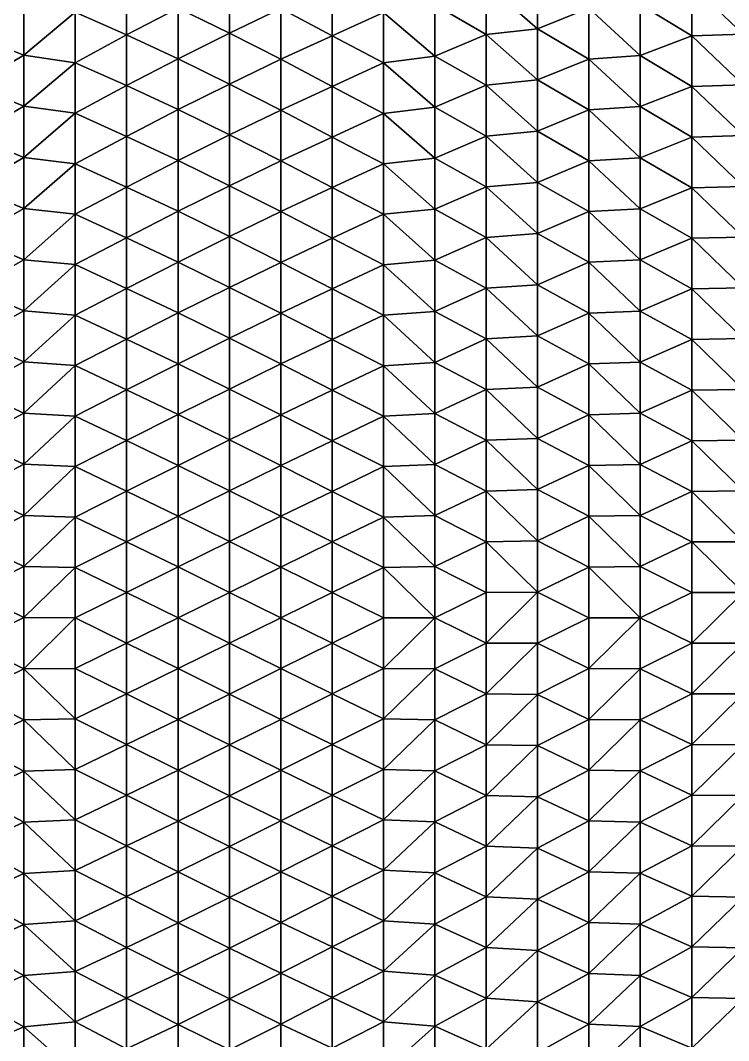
# Model space of a CAD drawing. Header units: inches. Extents: x -160 to 160, y -160 to 160.
# Drawn here: x -90.6 to -21.6, y -38.7 to 60.7 of the extents above; entities that cross this region are included whole.
import ezdxf

# ---------------------------------------------------------------- set-up
doc = ezdxf.new("R2010")
doc.units = ezdxf.units.IN
doc.header["$LTSCALE"] = 35.827254
doc.header["$MEASUREMENT"] = 0
doc.layers.add('1', color=7, linetype='CONTINUOUS')

msp = doc.modelspace()

# ---------------------------------------------------------------- linework, layer by layer
at = {"layer": '1', "linetype": 'CONTINUOUS'}
for points in [[(-40.195, 59.908), (-40.195, 64.901), (-45.2, 64.284), (-40.195, 59.908)], [(-40.195, 59.908), (-35.19, 61.896), (-40.195, 64.901), (-40.195, 59.908)], [(-95.25, 59.302), (-90.245, 62.319), (-95.25, 64.243), (-95.25, 59.302)], [(-80.235, 59.299), (-80.235, 64.241), (-85.24, 61.515), (-80.235, 59.299)], [(-80.235, 59.299), (-75.23, 61.926), (-80.235, 64.241), (-80.235, 59.299)], [(-70.225, 59.459), (-70.225, 64.414), (-75.23, 61.926), (-70.225, 59.459)], [(-70.225, 59.459), (-65.22, 61.881), (-70.225, 64.414), (-70.225, 59.459)], [(-60.215, 59.217), (-60.215, 64.152), (-65.22, 61.881), (-60.215, 59.217)], [(-60.215, 59.217), (-55.21, 61.495), (-60.215, 64.152), (-60.215, 59.217)], [(-45.2, 59.339), (-45.2, 64.284), (-50.205, 62.223), (-45.2, 59.339)], [(-45.2, 59.339), (-40.195, 59.908), (-45.2, 64.284), (-45.2, 59.339)], [(-25.18, 59.215), (-25.18, 64.15), (-30.185, 62.279), (-25.18, 59.215)], [(-20.175, 59.389), (-20.175, 64.338), (-25.18, 64.15), (-20.175, 59.389)], [(-25.18, 59.215), (-20.175, 59.389), (-25.18, 64.15), (-25.18, 59.215)], [(-90.245, 57.334), (-90.245, 62.319), (-95.25, 59.302), (-90.245, 57.334)], [(-90.245, 57.334), (-85.24, 61.515), (-90.245, 62.319), (-90.245, 57.334)], [(-75.23, 56.972), (-75.23, 61.926), (-80.235, 59.299), (-75.23, 56.972)], [(-75.23, 56.972), (-70.225, 59.459), (-75.23, 61.926), (-75.23, 56.972)], [(-65.22, 56.931), (-65.22, 61.881), (-70.225, 59.459), (-65.22, 56.931)], [(-65.22, 56.931), (-60.215, 59.217), (-65.22, 61.881), (-65.22, 56.931)], [(-50.205, 57.245), (-50.205, 62.223), (-55.21, 61.495), (-50.205, 57.245)], [(-50.205, 57.245), (-45.2, 59.339), (-50.205, 62.223), (-50.205, 57.245)], [(-35.19, 56.944), (-35.19, 61.896), (-40.195, 59.908), (-35.19, 56.944)], [(-30.185, 57.296), (-30.185, 62.279), (-35.19, 61.896), (-30.185, 57.296)], [(-35.19, 56.944), (-30.185, 57.296), (-35.19, 61.896), (-35.19, 56.944)], [(-30.185, 57.296), (-25.18, 59.215), (-30.185, 62.279), (-30.185, 57.296)], [(-85.24, 56.594), (-85.24, 61.515), (-90.245, 57.334), (-85.24, 56.594)], [(-85.24, 56.594), (-80.235, 59.299), (-85.24, 61.515), (-85.24, 56.594)], [(-55.21, 56.575), (-55.21, 61.495), (-60.215, 59.217), (-55.21, 56.575)], [(-55.21, 56.575), (-50.205, 57.245), (-55.21, 61.495), (-55.21, 56.575)], [(-40.195, 54.916), (-40.195, 59.908), (-45.2, 59.339), (-40.195, 54.916)], [(-40.195, 54.916), (-35.19, 56.944), (-40.195, 59.908), (-40.195, 54.916)], [(-95.25, 54.36), (-90.245, 57.334), (-95.25, 59.302), (-95.25, 54.36)], [(-80.235, 54.357), (-80.235, 59.299), (-85.24, 56.594), (-80.235, 54.357)], [(-80.235, 54.357), (-75.23, 56.972), (-80.235, 59.299), (-80.235, 54.357)], [(-70.225, 54.504), (-70.225, 59.459), (-75.23, 56.972), (-70.225, 54.504)], [(-70.225, 54.504), (-65.22, 56.931), (-70.225, 59.459), (-70.225, 54.504)], [(-60.215, 54.283), (-60.215, 59.217), (-65.22, 56.931), (-60.215, 54.283)], [(-60.215, 54.283), (-55.21, 56.575), (-60.215, 59.217), (-60.215, 54.283)], [(-45.2, 54.394), (-45.2, 59.339), (-50.205, 57.245), (-45.2, 54.394)], [(-45.2, 54.394), (-40.195, 54.916), (-45.2, 59.339), (-45.2, 54.394)], [(-25.18, 54.28), (-25.18, 59.215), (-30.185, 57.296), (-25.18, 54.28)], [(-20.175, 54.44), (-20.175, 59.389), (-25.18, 59.215), (-20.175, 54.44)], [(-25.18, 54.28), (-20.175, 54.44), (-25.18, 59.215), (-25.18, 54.28)], [(-90.245, 52.348), (-90.245, 57.334), (-95.25, 54.36), (-90.245, 52.348)], [(-90.245, 52.348), (-85.24, 56.594), (-90.245, 57.334), (-90.245, 52.348)], [(-75.23, 52.018), (-75.23, 56.972), (-80.235, 54.357), (-75.23, 52.018)], [(-75.23, 52.018), (-70.225, 54.504), (-75.23, 56.972), (-75.23, 52.018)], [(-65.22, 51.98), (-65.22, 56.931), (-70.225, 54.504), (-65.22, 51.98)], [(-65.22, 51.98), (-60.215, 54.283), (-65.22, 56.931), (-65.22, 51.98)], [(-50.205, 52.267), (-50.205, 57.245), (-55.21, 56.575), (-50.205, 52.267)], [(-50.205, 52.267), (-45.2, 54.394), (-50.205, 57.245), (-50.205, 52.267)], [(-35.19, 51.992), (-35.19, 56.944), (-40.195, 54.916), (-35.19, 51.992)], [(-30.185, 52.314), (-30.185, 57.296), (-35.19, 56.944), (-30.185, 52.314)], [(-35.19, 51.992), (-30.185, 52.314), (-35.19, 56.944), (-35.19, 51.992)], [(-30.185, 52.314), (-25.18, 54.28), (-30.185, 57.296), (-30.185, 52.314)], [(-85.24, 51.673), (-85.24, 56.594), (-90.245, 52.348), (-85.24, 51.673)], [(-85.24, 51.673), (-80.235, 54.357), (-85.24, 56.594), (-85.24, 51.673)], [(-55.21, 51.655), (-55.21, 56.575), (-60.215, 54.283), (-55.21, 51.655)], [(-55.21, 51.655), (-50.205, 52.267), (-55.21, 56.575), (-55.21, 51.655)], [(-40.195, 49.924), (-40.195, 54.916), (-45.2, 54.394), (-40.195, 49.924)], [(-40.195, 49.924), (-35.19, 51.992), (-40.195, 54.916), (-40.195, 49.924)], [(-95.25, 49.418), (-90.245, 52.348), (-95.25, 54.36), (-95.25, 49.418)], [(-80.235, 49.416), (-80.235, 54.357), (-85.24, 51.673), (-80.235, 49.416)], [(-80.235, 49.416), (-75.23, 52.018), (-80.235, 54.357), (-80.235, 49.416)], [(-70.225, 49.549), (-70.225, 54.504), (-75.23, 52.018), (-70.225, 49.549)], [(-70.225, 49.549), (-65.22, 51.98), (-70.225, 54.504), (-70.225, 49.549)], [(-60.215, 49.348), (-60.215, 54.283), (-65.22, 51.98), (-60.215, 49.348)], [(-60.215, 49.348), (-55.21, 51.655), (-60.215, 54.283), (-60.215, 49.348)], [(-45.2, 49.449), (-45.2, 54.394), (-50.205, 52.267), (-45.2, 49.449)], [(-45.2, 49.449), (-40.195, 49.924), (-45.2, 54.394), (-45.2, 49.449)], [(-25.18, 49.346), (-25.18, 54.28), (-30.185, 52.314), (-25.18, 49.346)], [(-20.175, 49.491), (-20.175, 54.44), (-25.18, 54.28), (-20.175, 49.491)], [(-25.18, 49.346), (-20.175, 49.491), (-25.18, 54.28), (-25.18, 49.346)], [(-90.245, 47.363), (-90.245, 52.348), (-95.25, 49.418), (-90.245, 47.363)], [(-90.245, 47.363), (-85.24, 51.673), (-90.245, 52.348), (-90.245, 47.363)], [(-75.23, 47.064), (-75.23, 52.018), (-80.235, 49.416), (-75.23, 47.064)], [(-75.23, 47.064), (-70.225, 49.549), (-75.23, 52.018), (-75.23, 47.064)], [(-65.22, 47.03), (-65.22, 51.98), (-70.225, 49.549), (-65.22, 47.03)], [(-65.22, 47.03), (-60.215, 49.348), (-65.22, 51.98), (-65.22, 47.03)], [(-50.205, 47.289), (-50.205, 52.267), (-55.21, 51.655), (-50.205, 47.289)], [(-50.205, 47.289), (-45.2, 49.449), (-50.205, 52.267), (-50.205, 47.289)], [(-35.19, 47.041), (-35.19, 51.992), (-40.195, 49.924), (-35.19, 47.041)], [(-30.185, 47.332), (-30.185, 52.314), (-35.19, 51.992), (-30.185, 47.332)], [(-35.19, 47.041), (-30.185, 47.332), (-35.19, 51.992), (-35.19, 47.041)], [(-30.185, 47.332), (-25.18, 49.346), (-30.185, 52.314), (-30.185, 47.332)], [(-85.24, 46.752), (-85.24, 51.673), (-90.245, 47.363), (-85.24, 46.752)], [(-85.24, 46.752), (-80.235, 49.416), (-85.24, 51.673), (-85.24, 46.752)], [(-55.21, 46.736), (-55.21, 51.655), (-60.215, 49.348), (-55.21, 46.736)], [(-55.21, 46.736), (-50.205, 47.289), (-55.21, 51.655), (-55.21, 46.736)], [(-40.195, 44.931), (-40.195, 49.924), (-45.2, 49.449), (-40.195, 44.931)], [(-40.195, 44.931), (-35.19, 47.041), (-40.195, 49.924), (-40.195, 44.931)], [(-95.25, 44.476), (-90.245, 47.363), (-95.25, 49.418), (-95.25, 44.476)], [(-80.235, 44.474), (-80.235, 49.416), (-85.24, 46.752), (-80.235, 44.474)], [(-80.235, 44.474), (-75.23, 47.064), (-80.235, 49.416), (-80.235, 44.474)], [(-70.225, 44.594), (-70.225, 49.549), (-75.23, 47.064), (-70.225, 44.594)], [(-70.225, 44.594), (-65.22, 47.03), (-70.225, 49.549), (-70.225, 44.594)], [(-60.215, 44.413), (-60.215, 49.348), (-65.22, 47.03), (-60.215, 44.413)], [(-60.215, 44.413), (-55.21, 46.736), (-60.215, 49.348), (-60.215, 44.413)], [(-45.2, 44.505), (-45.2, 49.449), (-50.205, 47.289), (-45.2, 44.505)], [(-45.2, 44.505), (-40.195, 44.931), (-45.2, 49.449), (-45.2, 44.505)], [(-25.18, 44.411), (-25.18, 49.346), (-30.185, 47.332), (-25.18, 44.411)], [(-20.175, 44.542), (-20.175, 49.491), (-25.18, 49.346), (-20.175, 44.542)], [(-25.18, 44.411), (-20.175, 44.542), (-25.18, 49.346), (-25.18, 44.411)], [(-90.245, 42.377), (-90.245, 47.363), (-95.25, 44.476), (-90.245, 42.377)], [(-90.245, 42.377), (-85.24, 46.752), (-90.245, 47.363), (-90.245, 42.377)], [(-85.24, 41.83), (-85.24, 46.752), (-90.245, 42.377), (-85.24, 41.83)], [(-85.24, 41.83), (-80.235, 44.474), (-85.24, 46.752), (-85.24, 41.83)], [(-75.23, 42.11), (-75.23, 47.064), (-80.235, 44.474), (-75.23, 42.11)], [(-75.23, 42.11), (-70.225, 44.594), (-75.23, 47.064), (-75.23, 42.11)], [(-65.22, 42.079), (-65.22, 47.03), (-70.225, 44.594), (-65.22, 42.079)], [(-65.22, 42.079), (-60.215, 44.413), (-65.22, 47.03), (-65.22, 42.079)], [(-50.205, 42.312), (-50.205, 47.289), (-55.21, 46.736), (-50.205, 42.312)], [(-50.205, 42.312), (-45.2, 44.505), (-50.205, 47.289), (-50.205, 42.312)], [(-35.19, 42.089), (-35.19, 47.041), (-40.195, 44.931), (-35.19, 42.089)], [(-30.185, 42.349), (-30.185, 47.332), (-35.19, 47.041), (-30.185, 42.349)], [(-35.19, 42.089), (-30.185, 42.349), (-35.19, 47.041), (-35.19, 42.089)], [(-30.185, 42.349), (-25.18, 44.411), (-30.185, 47.332), (-30.185, 42.349)], [(-55.21, 41.816), (-55.21, 46.736), (-60.215, 44.413), (-55.21, 41.816)], [(-55.21, 41.816), (-50.205, 42.312), (-55.21, 46.736), (-55.21, 41.816)], [(-40.195, 39.939), (-40.195, 44.931), (-45.2, 44.505), (-40.195, 39.939)], [(-40.195, 39.939), (-35.19, 42.089), (-40.195, 44.931), (-40.195, 39.939)], [(-95.25, 39.534), (-90.245, 42.377), (-95.25, 44.476), (-95.25, 39.534)], [(-80.235, 39.533), (-80.235, 44.474), (-85.24, 41.83), (-80.235, 39.533)], [(-80.235, 39.533), (-75.23, 42.11), (-80.235, 44.474), (-80.235, 39.533)], [(-70.225, 39.639), (-70.225, 44.594), (-75.23, 42.11), (-70.225, 39.639)], [(-70.225, 39.639), (-65.22, 42.079), (-70.225, 44.594), (-70.225, 39.639)], [(-60.215, 39.478), (-60.215, 44.413), (-65.22, 42.079), (-60.215, 39.478)], [(-60.215, 39.478), (-55.21, 41.816), (-60.215, 44.413), (-60.215, 39.478)], [(-45.2, 39.56), (-45.2, 44.505), (-50.205, 42.312), (-45.2, 39.56)], [(-45.2, 39.56), (-40.195, 39.939), (-45.2, 44.505), (-45.2, 39.56)], [(-25.18, 39.477), (-25.18, 44.411), (-30.185, 42.349), (-25.18, 39.477)], [(-20.175, 39.593), (-20.175, 44.542), (-25.18, 44.411), (-20.175, 39.593)], [(-25.18, 39.477), (-20.175, 39.593), (-25.18, 44.411), (-25.18, 39.477)], [(-90.245, 37.392), (-90.245, 42.377), (-95.25, 39.534), (-90.245, 37.392)], [(-90.245, 37.392), (-85.24, 41.83), (-90.245, 42.377), (-90.245, 37.392)], [(-85.24, 36.909), (-85.24, 41.83), (-90.245, 37.392), (-85.24, 36.909)], [(-85.24, 36.909), (-80.235, 39.533), (-85.24, 41.83), (-85.24, 36.909)], [(-75.23, 37.155), (-75.23, 42.11), (-80.235, 39.533), (-75.23, 37.155)], [(-75.23, 37.155), (-70.225, 39.639), (-75.23, 42.11), (-75.23, 37.155)], [(-65.22, 37.129), (-65.22, 42.079), (-70.225, 39.639), (-65.22, 37.129)], [(-65.22, 37.129), (-60.215, 39.478), (-65.22, 42.079), (-65.22, 37.129)], [(-55.21, 36.897), (-55.21, 41.816), (-60.215, 39.478), (-55.21, 36.897)], [(-50.205, 37.334), (-50.205, 42.312), (-55.21, 41.816), (-50.205, 37.334)], [(-55.21, 36.897), (-50.205, 37.334), (-55.21, 41.816), (-55.21, 36.897)], [(-50.205, 37.334), (-45.2, 39.56), (-50.205, 42.312), (-50.205, 37.334)], [(-35.19, 37.137), (-35.19, 42.089), (-40.195, 39.939), (-35.19, 37.137)], [(-30.185, 37.367), (-30.185, 42.349), (-35.19, 42.089), (-30.185, 37.367)], [(-35.19, 37.137), (-30.185, 37.367), (-35.19, 42.089), (-35.19, 37.137)], [(-30.185, 37.367), (-25.18, 39.477), (-30.185, 42.349), (-30.185, 37.367)], [(-40.195, 34.946), (-40.195, 39.939), (-45.2, 39.56), (-40.195, 34.946)], [(-40.195, 34.946), (-35.19, 37.137), (-40.195, 39.939), (-40.195, 34.946)], [(-95.25, 34.593), (-90.245, 37.392), (-95.25, 39.534), (-95.25, 34.593)], [(-80.235, 34.591), (-80.235, 39.533), (-85.24, 36.909), (-80.235, 34.591)], [(-80.235, 34.591), (-75.23, 37.155), (-80.235, 39.533), (-80.235, 34.591)], [(-70.225, 34.684), (-70.225, 39.639), (-75.23, 37.155), (-70.225, 34.684)], [(-70.225, 34.684), (-65.22, 37.129), (-70.225, 39.639), (-70.225, 34.684)], [(-60.215, 34.543), (-60.215, 39.478), (-65.22, 37.129), (-60.215, 34.543)], [(-60.215, 34.543), (-55.21, 36.897), (-60.215, 39.478), (-60.215, 34.543)], [(-45.2, 34.615), (-45.2, 39.56), (-50.205, 37.334), (-45.2, 34.615)], [(-45.2, 34.615), (-40.195, 34.946), (-45.2, 39.56), (-45.2, 34.615)], [(-25.18, 34.542), (-25.18, 39.477), (-30.185, 37.367), (-25.18, 34.542)], [(-20.175, 34.644), (-20.175, 39.593), (-25.18, 39.477), (-20.175, 34.644)], [(-25.18, 34.542), (-20.175, 34.644), (-25.18, 39.477), (-25.18, 34.542)], [(-90.245, 32.406), (-90.245, 37.392), (-95.25, 34.593), (-90.245, 32.406)], [(-90.245, 32.406), (-85.24, 36.909), (-90.245, 37.392), (-90.245, 32.406)], [(-85.24, 31.988), (-85.24, 36.909), (-90.245, 32.406), (-85.24, 31.988)], [(-85.24, 31.988), (-80.235, 34.591), (-85.24, 36.909), (-85.24, 31.988)], [(-75.23, 32.201), (-75.23, 37.155), (-80.235, 34.591), (-75.23, 32.201)], [(-75.23, 32.201), (-70.225, 34.684), (-75.23, 37.155), (-75.23, 32.201)], [(-65.22, 32.178), (-65.22, 37.129), (-70.225, 34.684), (-65.22, 32.178)], [(-65.22, 32.178), (-60.215, 34.543), (-65.22, 37.129), (-65.22, 32.178)], [(-55.21, 31.977), (-55.21, 36.897), (-60.215, 34.543), (-55.21, 31.977)], [(-50.205, 32.356), (-50.205, 37.334), (-55.21, 36.897), (-50.205, 32.356)], [(-55.21, 31.977), (-50.205, 32.356), (-55.21, 36.897), (-55.21, 31.977)], [(-50.205, 32.356), (-45.2, 34.615), (-50.205, 37.334), (-50.205, 32.356)], [(-35.19, 32.186), (-35.19, 37.137), (-40.195, 34.946), (-35.19, 32.186)], [(-30.185, 32.385), (-30.185, 37.367), (-35.19, 37.137), (-30.185, 32.385)], [(-35.19, 32.186), (-30.185, 32.385), (-35.19, 37.137), (-35.19, 32.186)], [(-30.185, 32.385), (-25.18, 34.542), (-30.185, 37.367), (-30.185, 32.385)], [(-40.195, 29.954), (-40.195, 34.946), (-45.2, 34.615), (-40.195, 29.954)], [(-40.195, 29.954), (-35.19, 32.186), (-40.195, 34.946), (-40.195, 29.954)], [(-95.25, 29.651), (-90.245, 32.406), (-95.25, 34.593), (-95.25, 29.651)], [(-80.235, 29.65), (-80.235, 34.591), (-85.24, 31.988), (-80.235, 29.65)], [(-80.235, 29.65), (-75.23, 32.201), (-80.235, 34.591), (-80.235, 29.65)], [(-70.225, 29.73), (-70.225, 34.684), (-75.23, 32.201), (-70.225, 29.73)], [(-70.225, 29.73), (-65.22, 32.178), (-70.225, 34.684), (-70.225, 29.73)], [(-60.215, 29.609), (-60.215, 34.543), (-65.22, 32.178), (-60.215, 29.609)], [(-60.215, 29.609), (-55.21, 31.977), (-60.215, 34.543), (-60.215, 29.609)], [(-45.2, 29.67), (-45.2, 34.615), (-50.205, 32.356), (-45.2, 29.67)], [(-45.2, 29.67), (-40.195, 29.954), (-45.2, 34.615), (-45.2, 29.67)], [(-25.18, 29.608), (-25.18, 34.542), (-30.185, 32.385), (-25.18, 29.608)], [(-20.175, 29.694), (-20.175, 34.644), (-25.18, 34.542), (-20.175, 29.694)], [(-25.18, 29.608), (-20.175, 29.694), (-25.18, 34.542), (-25.18, 29.608)], [(-90.245, 27.421), (-90.245, 32.406), (-95.25, 29.651), (-90.245, 27.421)], [(-90.245, 27.421), (-85.24, 31.988), (-90.245, 32.406), (-90.245, 27.421)], [(-85.24, 27.067), (-85.24, 31.988), (-90.245, 27.421), (-85.24, 27.067)], [(-85.24, 27.067), (-80.235, 29.65), (-85.24, 31.988), (-85.24, 27.067)], [(-75.23, 27.247), (-75.23, 32.201), (-80.235, 29.65), (-75.23, 27.247)], [(-75.23, 27.247), (-70.225, 29.73), (-75.23, 32.201), (-75.23, 27.247)], [(-65.22, 27.228), (-65.22, 32.178), (-70.225, 29.73), (-65.22, 27.228)], [(-65.22, 27.228), (-60.215, 29.609), (-65.22, 32.178), (-65.22, 27.228)], [(-55.21, 27.058), (-55.21, 31.977), (-60.215, 29.609), (-55.21, 27.058)], [(-50.205, 27.378), (-50.205, 32.356), (-55.21, 31.977), (-50.205, 27.378)], [(-55.21, 27.058), (-50.205, 27.378), (-55.21, 31.977), (-55.21, 27.058)], [(-50.205, 27.378), (-45.2, 29.67), (-50.205, 32.356), (-50.205, 27.378)], [(-35.19, 27.234), (-35.19, 32.186), (-40.195, 29.954), (-35.19, 27.234)], [(-30.185, 27.403), (-30.185, 32.385), (-35.19, 32.186), (-30.185, 27.403)], [(-35.19, 27.234), (-30.185, 27.403), (-35.19, 32.186), (-35.19, 27.234)], [(-30.185, 27.403), (-25.18, 29.608), (-30.185, 32.385), (-30.185, 27.403)], [(-40.195, 24.962), (-40.195, 29.954), (-45.2, 29.67), (-40.195, 24.962)], [(-40.195, 24.962), (-35.19, 27.234), (-40.195, 29.954), (-40.195, 24.962)], [(-95.25, 24.709), (-90.245, 27.421), (-95.25, 29.651), (-95.25, 24.709)], [(-80.235, 24.708), (-80.235, 29.65), (-85.24, 27.067), (-80.235, 24.708)], [(-80.235, 24.708), (-75.23, 27.247), (-80.235, 29.65), (-80.235, 24.708)], [(-70.225, 24.775), (-70.225, 29.73), (-75.23, 27.247), (-70.225, 24.775)], [(-70.225, 24.775), (-65.22, 27.228), (-70.225, 29.73), (-70.225, 24.775)], [(-60.215, 24.674), (-60.215, 29.609), (-65.22, 27.228), (-60.215, 24.674)], [(-60.215, 24.674), (-55.21, 27.058), (-60.215, 29.609), (-60.215, 24.674)], [(-45.2, 24.725), (-45.2, 29.67), (-50.205, 27.378), (-45.2, 24.725)], [(-45.2, 24.725), (-40.195, 24.962), (-45.2, 29.67), (-45.2, 24.725)], [(-25.18, 24.673), (-25.18, 29.608), (-30.185, 27.403), (-25.18, 24.673)], [(-20.175, 24.745), (-20.175, 29.694), (-25.18, 29.608), (-20.175, 24.745)], [(-25.18, 24.673), (-20.175, 24.745), (-25.18, 29.608), (-25.18, 24.673)], [(-90.245, 22.435), (-90.245, 27.421), (-95.25, 24.709), (-90.245, 22.435)], [(-90.245, 22.435), (-85.24, 27.067), (-90.245, 27.421), (-90.245, 22.435)], [(-85.24, 22.146), (-85.24, 27.067), (-90.245, 22.435), (-85.24, 22.146)], [(-85.24, 22.146), (-80.235, 24.708), (-85.24, 27.067), (-85.24, 22.146)], [(-75.23, 22.293), (-75.23, 27.247), (-80.235, 24.708), (-75.23, 22.293)], [(-75.23, 22.293), (-70.225, 24.775), (-75.23, 27.247), (-75.23, 22.293)], [(-65.22, 22.277), (-65.22, 27.228), (-70.225, 24.775), (-65.22, 22.277)], [(-65.22, 22.277), (-60.215, 24.674), (-65.22, 27.228), (-65.22, 22.277)], [(-55.21, 22.138), (-55.21, 27.058), (-60.215, 24.674), (-55.21, 22.138)], [(-50.205, 22.4), (-50.205, 27.378), (-55.21, 27.058), (-50.205, 22.4)], [(-55.21, 22.138), (-50.205, 22.4), (-55.21, 27.058), (-55.21, 22.138)], [(-50.205, 22.4), (-45.2, 24.725), (-50.205, 27.378), (-50.205, 22.4)], [(-35.19, 22.282), (-35.19, 27.234), (-40.195, 24.962), (-35.19, 22.282)], [(-30.185, 22.42), (-30.185, 27.403), (-35.19, 27.234), (-30.185, 22.42)], [(-35.19, 22.282), (-30.185, 22.42), (-35.19, 27.234), (-35.19, 22.282)], [(-30.185, 22.42), (-25.18, 24.673), (-30.185, 27.403), (-30.185, 22.42)], [(-40.195, 19.969), (-40.195, 24.962), (-45.2, 24.725), (-40.195, 19.969)], [(-40.195, 19.969), (-35.19, 22.282), (-40.195, 24.962), (-40.195, 19.969)], [(-95.25, 19.767), (-90.245, 22.435), (-95.25, 24.709), (-95.25, 19.767)], [(-80.235, 19.766), (-80.235, 24.708), (-85.24, 22.146), (-80.235, 19.766)], [(-80.235, 19.766), (-75.23, 22.293), (-80.235, 24.708), (-80.235, 19.766)], [(-70.225, 19.82), (-70.225, 24.775), (-75.23, 22.293), (-70.225, 19.82)], [(-70.225, 19.82), (-65.22, 22.277), (-70.225, 24.775), (-70.225, 19.82)], [(-60.215, 19.739), (-60.215, 24.674), (-65.22, 22.277), (-60.215, 19.739)], [(-60.215, 19.739), (-55.21, 22.138), (-60.215, 24.674), (-60.215, 19.739)], [(-45.2, 19.78), (-45.2, 24.725), (-50.205, 22.4), (-45.2, 19.78)], [(-45.2, 19.78), (-40.195, 19.969), (-45.2, 24.725), (-45.2, 19.78)], [(-25.18, 19.738), (-25.18, 24.673), (-30.185, 22.42), (-25.18, 19.738)], [(-20.175, 19.796), (-20.175, 24.745), (-25.18, 24.673), (-20.175, 19.796)], [(-25.18, 19.738), (-20.175, 19.796), (-25.18, 24.673), (-25.18, 19.738)], [(-90.245, 17.449), (-90.245, 22.435), (-95.25, 19.767), (-90.245, 17.449)], [(-90.245, 17.449), (-85.24, 22.146), (-90.245, 22.435), (-90.245, 17.449)], [(-85.24, 17.224), (-85.24, 22.146), (-90.245, 17.449), (-85.24, 17.224)], [(-85.24, 17.224), (-80.235, 19.766), (-85.24, 22.146), (-85.24, 17.224)], [(-75.23, 17.339), (-75.23, 22.293), (-80.235, 19.766), (-75.23, 17.339)], [(-75.23, 17.339), (-70.225, 19.82), (-75.23, 22.293), (-75.23, 17.339)], [(-65.22, 17.327), (-65.22, 22.277), (-70.225, 19.82), (-65.22, 17.327)], [(-65.22, 17.327), (-60.215, 19.739), (-65.22, 22.277), (-65.22, 17.327)], [(-55.21, 17.218), (-55.21, 22.138), (-60.215, 19.739), (-55.21, 17.218)], [(-50.205, 17.422), (-50.205, 22.4), (-55.21, 22.138), (-50.205, 17.422)], [(-55.21, 17.218), (-50.205, 17.422), (-55.21, 22.138), (-55.21, 17.218)], [(-50.205, 17.422), (-45.2, 19.78), (-50.205, 22.4), (-50.205, 17.422)], [(-35.19, 17.331), (-35.19, 22.282), (-40.195, 19.969), (-35.19, 17.331)], [(-30.185, 17.438), (-30.185, 22.42), (-35.19, 22.282), (-30.185, 17.438)], [(-35.19, 17.331), (-30.185, 17.438), (-35.19, 22.282), (-35.19, 17.331)], [(-30.185, 17.438), (-25.18, 19.738), (-30.185, 22.42), (-30.185, 17.438)], [(-40.195, 14.977), (-40.195, 19.969), (-45.2, 19.78), (-40.195, 14.977)], [(-40.195, 14.977), (-35.19, 17.331), (-40.195, 19.969), (-40.195, 14.977)], [(-95.25, 14.825), (-90.245, 17.449), (-95.25, 19.767), (-95.25, 14.825)], [(-80.235, 14.825), (-80.235, 19.766), (-85.24, 17.224), (-80.235, 14.825)], [(-80.235, 14.825), (-75.23, 17.339), (-80.235, 19.766), (-80.235, 14.825)], [(-70.225, 14.865), (-70.225, 19.82), (-75.23, 17.339), (-70.225, 14.865)], [(-70.225, 14.865), (-65.22, 17.327), (-70.225, 19.82), (-70.225, 14.865)], [(-60.215, 14.804), (-60.215, 19.739), (-65.22, 17.327), (-60.215, 14.804)], [(-60.215, 14.804), (-55.21, 17.218), (-60.215, 19.739), (-60.215, 14.804)], [(-45.2, 14.835), (-45.2, 19.78), (-50.205, 17.422), (-45.2, 14.835)], [(-45.2, 14.835), (-40.195, 14.977), (-45.2, 19.78), (-45.2, 14.835)], [(-25.18, 14.804), (-25.18, 19.738), (-30.185, 17.438), (-25.18, 14.804)], [(-20.175, 14.847), (-20.175, 19.796), (-25.18, 19.738), (-20.175, 14.847)], [(-25.18, 14.804), (-20.175, 14.847), (-25.18, 19.738), (-25.18, 14.804)], [(-90.245, 12.464), (-90.245, 17.449), (-95.25, 14.825), (-90.245, 12.464)], [(-90.245, 12.464), (-85.24, 17.224), (-90.245, 17.449), (-90.245, 12.464)], [(-85.24, 12.303), (-85.24, 17.224), (-90.245, 12.464), (-85.24, 12.303)], [(-85.24, 12.303), (-80.235, 14.825), (-85.24, 17.224), (-85.24, 12.303)], [(-75.23, 12.385), (-75.23, 17.339), (-80.235, 14.825), (-75.23, 12.385)], [(-75.23, 12.385), (-70.225, 14.865), (-75.23, 17.339), (-75.23, 12.385)], [(-65.22, 12.376), (-65.22, 17.327), (-70.225, 14.865), (-65.22, 12.376)], [(-65.22, 12.376), (-60.215, 14.804), (-65.22, 17.327), (-65.22, 12.376)], [(-55.21, 12.299), (-55.21, 17.218), (-60.215, 14.804), (-55.21, 12.299)], [(-50.205, 12.445), (-50.205, 17.422), (-55.21, 17.218), (-50.205, 12.445)], [(-55.21, 12.299), (-50.205, 12.445), (-55.21, 17.218), (-55.21, 12.299)], [(-50.205, 12.445), (-45.2, 14.835), (-50.205, 17.422), (-50.205, 12.445)], [(-35.19, 12.379), (-35.19, 17.331), (-40.195, 14.977), (-35.19, 12.379)], [(-30.185, 12.456), (-30.185, 17.438), (-35.19, 17.331), (-30.185, 12.456)], [(-35.19, 12.379), (-30.185, 12.456), (-35.19, 17.331), (-35.19, 12.379)], [(-30.185, 12.456), (-25.18, 14.804), (-30.185, 17.438), (-30.185, 12.456)], [(-40.195, 9.985), (-40.195, 14.977), (-45.2, 14.835), (-40.195, 9.985)], [(-40.195, 9.985), (-35.19, 12.379), (-40.195, 14.977), (-40.195, 9.985)], [(-95.25, 9.884), (-90.245, 12.464), (-95.25, 14.825), (-95.25, 9.884)], [(-80.235, 9.883), (-80.235, 14.825), (-85.24, 12.303), (-80.235, 9.883)], [(-80.235, 9.883), (-75.23, 12.385), (-80.235, 14.825), (-80.235, 9.883)], [(-70.225, 9.91), (-70.225, 14.865), (-75.23, 12.385), (-70.225, 9.91)], [(-70.225, 9.91), (-65.22, 12.376), (-70.225, 14.865), (-70.225, 9.91)], [(-60.215, 9.87), (-60.215, 14.804), (-65.22, 12.376), (-60.215, 9.87)], [(-60.215, 9.87), (-55.21, 12.299), (-60.215, 14.804), (-60.215, 9.87)], [(-45.2, 9.89), (-45.2, 14.835), (-50.205, 12.445), (-45.2, 9.89)], [(-45.2, 9.89), (-40.195, 9.985), (-45.2, 14.835), (-45.2, 9.89)], [(-25.18, 9.869), (-25.18, 14.804), (-30.185, 12.456), (-25.18, 9.869)], [(-20.175, 9.898), (-20.175, 14.847), (-25.18, 14.804), (-20.175, 9.898)], [(-25.18, 9.869), (-20.175, 9.898), (-25.18, 14.804), (-25.18, 9.869)], [(-90.245, 7.478), (-90.245, 12.464), (-95.25, 9.884), (-90.245, 7.478)], [(-90.245, 7.478), (-85.24, 12.303), (-90.245, 12.464), (-90.245, 7.478)], [(-85.24, 7.382), (-85.24, 12.303), (-90.245, 7.478), (-85.24, 7.382)], [(-85.24, 7.382), (-80.235, 9.883), (-85.24, 12.303), (-85.24, 7.382)], [(-75.23, 7.431), (-75.23, 12.385), (-80.235, 9.883), (-75.23, 7.431)], [(-75.23, 7.431), (-70.225, 9.91), (-75.23, 12.385), (-75.23, 7.431)], [(-65.22, 7.426), (-65.22, 12.376), (-70.225, 9.91), (-65.22, 7.426)], [(-65.22, 7.426), (-60.215, 9.87), (-65.22, 12.376), (-65.22, 7.426)], [(-55.21, 7.379), (-55.21, 12.299), (-60.215, 9.87), (-55.21, 7.379)], [(-50.205, 7.467), (-50.205, 12.445), (-55.21, 12.299), (-50.205, 7.467)], [(-55.21, 7.379), (-50.205, 7.467), (-55.21, 12.299), (-55.21, 7.379)], [(-50.205, 7.467), (-45.2, 9.89), (-50.205, 12.445), (-50.205, 7.467)], [(-35.19, 7.427), (-35.19, 12.379), (-40.195, 9.985), (-35.19, 7.427)], [(-30.185, 7.473), (-30.185, 12.456), (-35.19, 12.379), (-30.185, 7.473)], [(-35.19, 7.427), (-30.185, 7.473), (-35.19, 12.379), (-35.19, 7.427)], [(-30.185, 7.473), (-25.18, 9.869), (-30.185, 12.456), (-30.185, 7.473)], [(-40.195, 4.992), (-40.195, 9.985), (-45.2, 9.89), (-40.195, 4.992)], [(-40.195, 4.992), (-35.19, 7.427), (-40.195, 9.985), (-40.195, 4.992)], [(-95.25, 4.942), (-90.245, 7.478), (-95.25, 9.884), (-95.25, 4.942)], [(-80.235, 4.942), (-80.235, 9.883), (-85.24, 7.382), (-80.235, 4.942)], [(-80.235, 4.942), (-75.23, 7.431), (-80.235, 9.883), (-80.235, 4.942)], [(-70.225, 4.955), (-70.225, 9.91), (-75.23, 7.431), (-70.225, 4.955)], [(-70.225, 4.955), (-65.22, 7.426), (-70.225, 9.91), (-70.225, 4.955)], [(-60.215, 4.935), (-60.215, 9.87), (-65.22, 7.426), (-60.215, 4.935)], [(-60.215, 4.935), (-55.21, 7.379), (-60.215, 9.87), (-60.215, 4.935)], [(-45.2, 4.945), (-45.2, 9.89), (-50.205, 7.467), (-45.2, 4.945)], [(-45.2, 4.945), (-40.195, 4.992), (-45.2, 9.89), (-45.2, 4.945)], [(-25.18, 4.935), (-25.18, 9.869), (-30.185, 7.473), (-25.18, 4.935)], [(-20.175, 4.949), (-20.175, 9.898), (-25.18, 9.869), (-20.175, 4.949)], [(-25.18, 4.935), (-20.175, 4.949), (-25.18, 9.869), (-25.18, 4.935)], [(-90.245, 2.493), (-90.245, 7.478), (-95.25, 4.942), (-90.245, 2.493)], [(-90.245, 2.493), (-85.24, 7.382), (-90.245, 7.478), (-90.245, 2.493)], [(-85.24, 2.461), (-85.24, 7.382), (-90.245, 2.493), (-85.24, 2.461)], [(-85.24, 2.461), (-80.235, 4.942), (-85.24, 7.382), (-85.24, 2.461)], [(-75.23, 2.477), (-75.23, 7.431), (-80.235, 4.942), (-75.23, 2.477)], [(-75.23, 2.477), (-70.225, 4.955), (-75.23, 7.431), (-75.23, 2.477)], [(-65.22, 2.475), (-65.22, 7.426), (-70.225, 4.955), (-65.22, 2.475)], [(-65.22, 2.475), (-60.215, 4.935), (-65.22, 7.426), (-65.22, 2.475)], [(-55.21, 2.46), (-55.21, 7.379), (-60.215, 4.935), (-55.21, 2.46)], [(-50.205, 2.489), (-50.205, 7.467), (-55.21, 7.379), (-50.205, 2.489)], [(-55.21, 2.46), (-50.205, 2.489), (-55.21, 7.379), (-55.21, 2.46)], [(-50.205, 2.489), (-45.2, 4.945), (-50.205, 7.467), (-50.205, 2.489)], [(-35.19, 2.476), (-35.19, 7.427), (-40.195, 4.992), (-35.19, 2.476)], [(-30.185, 2.491), (-30.185, 7.473), (-35.19, 7.427), (-30.185, 2.491)], [(-35.19, 2.476), (-30.185, 2.491), (-35.19, 7.427), (-35.19, 2.476)], [(-30.185, 2.491), (-25.18, 4.935), (-30.185, 7.473), (-30.185, 2.491)], [(-40.195, 0), (-40.195, 4.992), (-45.2, 0), (-40.195, 0)], [(-45.2, 0), (-40.195, 4.992), (-45.2, 4.945), (-45.2, 0)], [(-40.195, 0), (-35.19, 2.476), (-40.195, 4.992), (-40.195, 0)], [(-95.25, 0), (-90.245, 2.493), (-95.25, 4.942), (-95.25, 0)], [(-80.235, 0), (-80.235, 4.942), (-85.24, 2.461), (-80.235, 0)], [(-80.235, 0), (-75.23, 2.477), (-80.235, 4.942), (-80.235, 0)], [(-70.225, 0), (-70.225, 4.955), (-75.23, 2.477), (-70.225, 0)], [(-70.225, 0), (-65.22, 2.475), (-70.225, 4.955), (-70.225, 0)], [(-60.215, 0), (-60.215, 4.935), (-65.22, 2.475), (-60.215, 0)], [(-60.215, 0), (-55.21, 2.46), (-60.215, 4.935), (-60.215, 0)], [(-45.2, 0), (-45.2, 4.945), (-50.205, 2.489), (-45.2, 0)], [(-25.18, 0), (-25.18, 4.935), (-30.185, 2.491), (-25.18, 0)], [(-20.175, 0), (-20.175, 4.949), (-25.18, 0), (-20.175, 0)], [(-25.18, 0), (-20.175, 4.949), (-25.18, 4.935), (-25.18, 0)], [(-90.245, -2.493), (-90.245, 2.493), (-95.25, 0), (-90.245, -2.493)], [(-90.245, -2.493), (-85.24, 2.461), (-90.245, 2.493), (-90.245, -2.493)], [(-85.24, -2.461), (-85.24, 2.461), (-90.245, -2.493), (-85.24, -2.461)], [(-85.24, -2.461), (-80.235, 0), (-85.24, 2.461), (-85.24, -2.461)], [(-75.23, -2.477), (-75.23, 2.477), (-80.235, 0), (-75.23, -2.477)], [(-75.23, -2.477), (-70.225, 0), (-75.23, 2.477), (-75.23, -2.477)], [(-65.22, -2.475), (-65.22, 2.475), (-70.225, 0), (-65.22, -2.475)], [(-65.22, -2.475), (-60.215, 0), (-65.22, 2.475), (-65.22, -2.475)], [(-55.21, -2.46), (-55.21, 2.46), (-60.215, 0), (-55.21, -2.46)], [(-50.205, -2.489), (-50.205, 2.489), (-55.21, -2.46), (-50.205, -2.489)], [(-55.21, -2.46), (-50.205, 2.489), (-55.21, 2.46), (-55.21, -2.46)], [(-50.205, -2.489), (-45.2, 0), (-50.205, 2.489), (-50.205, -2.489)], [(-35.19, -2.476), (-35.19, 2.476), (-40.195, 0), (-35.19, -2.476)], [(-30.185, -2.491), (-30.185, 2.491), (-35.19, -2.476), (-30.185, -2.491)], [(-35.19, -2.476), (-30.185, 2.491), (-35.19, 2.476), (-35.19, -2.476)], [(-30.185, -2.491), (-25.18, 0), (-30.185, 2.491), (-30.185, -2.491)], [(-95.25, -4.942), (-90.245, -2.493), (-95.25, 0), (-95.25, -4.942)], [(-80.235, -4.942), (-80.235, 0), (-85.24, -2.461), (-80.235, -4.942)], [(-80.235, -4.942), (-75.23, -2.477), (-80.235, 0), (-80.235, -4.942)], [(-70.225, -4.955), (-70.225, 0), (-75.23, -2.477), (-70.225, -4.955)], [(-70.225, -4.955), (-65.22, -2.475), (-70.225, 0), (-70.225, -4.955)], [(-60.215, -4.935), (-60.215, 0), (-65.22, -2.475), (-60.215, -4.935)], [(-60.215, -4.935), (-55.21, -2.46), (-60.215, 0), (-60.215, -4.935)], [(-45.2, -4.945), (-45.2, 0), (-50.205, -2.489), (-45.2, -4.945)], [(-40.195, -4.992), (-40.195, 0), (-45.2, -4.945), (-40.195, -4.992)], [(-45.2, -4.945), (-40.195, 0), (-45.2, 0), (-45.2, -4.945)], [(-40.195, -4.992), (-35.19, -2.476), (-40.195, 0), (-40.195, -4.992)], [(-25.18, -4.935), (-25.18, 0), (-30.185, -2.491), (-25.18, -4.935)], [(-20.175, -4.949), (-20.175, 0), (-25.18, -4.935), (-20.175, -4.949)], [(-25.18, -4.935), (-20.175, 0), (-25.18, 0), (-25.18, -4.935)], [(-90.245, -7.478), (-90.245, -2.493), (-95.25, -4.942), (-90.245, -7.478)], [(-85.24, -7.382), (-85.24, -2.461), (-90.245, -2.493), (-85.24, -7.382)], [(-90.245, -7.478), (-85.24, -7.382), (-90.245, -2.493), (-90.245, -7.478)], [(-85.24, -7.382), (-80.235, -4.942), (-85.24, -2.461), (-85.24, -7.382)], [(-75.23, -7.431), (-75.23, -2.477), (-80.235, -4.942), (-75.23, -7.431)], [(-75.23, -7.431), (-70.225, -4.955), (-75.23, -2.477), (-75.23, -7.431)], [(-65.22, -7.426), (-65.22, -2.475), (-70.225, -4.955), (-65.22, -7.426)], [(-65.22, -7.426), (-60.215, -4.935), (-65.22, -2.475), (-65.22, -7.426)], [(-55.21, -7.379), (-55.21, -2.46), (-60.215, -4.935), (-55.21, -7.379)], [(-55.21, -7.379), (-50.205, -2.489), (-55.21, -2.46), (-55.21, -7.379)], [(-50.205, -7.467), (-50.205, -2.489), (-55.21, -7.379), (-50.205, -7.467)], [(-50.205, -7.467), (-45.2, -4.945), (-50.205, -2.489), (-50.205, -7.467)], [(-35.19, -7.427), (-35.19, -2.476), (-40.195, -4.992), (-35.19, -7.427)], [(-35.19, -7.427), (-30.185, -2.491), (-35.19, -2.476), (-35.19, -7.427)], [(-30.185, -7.473), (-30.185, -2.491), (-35.19, -7.427), (-30.185, -7.473)], [(-30.185, -7.473), (-25.18, -4.935), (-30.185, -2.491), (-30.185, -7.473)], [(-95.25, -9.884), (-90.245, -7.478), (-95.25, -4.942), (-95.25, -9.884)], [(-80.235, -9.883), (-80.235, -4.942), (-85.24, -7.382), (-80.235, -9.883)], [(-80.235, -9.883), (-75.23, -7.431), (-80.235, -4.942), (-80.235, -9.883)], [(-70.225, -9.91), (-70.225, -4.955), (-75.23, -7.431), (-70.225, -9.91)], [(-70.225, -9.91), (-65.22, -7.426), (-70.225, -4.955), (-70.225, -9.91)], [(-60.215, -9.87), (-60.215, -4.935), (-65.22, -7.426), (-60.215, -9.87)], [(-60.215, -9.87), (-55.21, -7.379), (-60.215, -4.935), (-60.215, -9.87)], [(-45.2, -9.89), (-45.2, -4.945), (-50.205, -7.467), (-45.2, -9.89)], [(-45.2, -9.89), (-40.195, -4.992), (-45.2, -4.945), (-45.2, -9.89)], [(-25.18, -9.869), (-25.18, -4.935), (-30.185, -7.473), (-25.18, -9.869)], [(-25.18, -9.869), (-20.175, -4.949), (-25.18, -4.935), (-25.18, -9.869)], [(-20.175, -9.898), (-20.175, -4.949), (-25.18, -9.869), (-20.175, -9.898)], [(-40.195, -9.985), (-40.195, -4.992), (-45.2, -9.89), (-40.195, -9.985)], [(-40.195, -9.985), (-35.19, -7.427), (-40.195, -4.992), (-40.195, -9.985)], [(-90.245, -12.464), (-90.245, -7.478), (-95.25, -9.884), (-90.245, -12.464)], [(-85.24, -12.303), (-85.24, -7.382), (-90.245, -7.478), (-85.24, -12.303)], [(-90.245, -12.464), (-85.24, -12.303), (-90.245, -7.478), (-90.245, -12.464)], [(-85.24, -12.303), (-80.235, -9.883), (-85.24, -7.382), (-85.24, -12.303)], [(-75.23, -12.385), (-75.23, -7.431), (-80.235, -9.883), (-75.23, -12.385)], [(-75.23, -12.385), (-70.225, -9.91), (-75.23, -7.431), (-75.23, -12.385)], [(-65.22, -12.376), (-65.22, -7.426), (-70.225, -9.91), (-65.22, -12.376)], [(-65.22, -12.376), (-60.215, -9.87), (-65.22, -7.426), (-65.22, -12.376)], [(-55.21, -12.299), (-55.21, -7.379), (-60.215, -9.87), (-55.21, -12.299)], [(-55.21, -12.299), (-50.205, -7.467), (-55.21, -7.379), (-55.21, -12.299)], [(-50.205, -12.445), (-50.205, -7.467), (-55.21, -12.299), (-50.205, -12.445)], [(-50.205, -12.445), (-45.2, -9.89), (-50.205, -7.467), (-50.205, -12.445)], [(-35.19, -12.379), (-35.19, -7.427), (-40.195, -9.985), (-35.19, -12.379)], [(-35.19, -12.379), (-30.185, -7.473), (-35.19, -7.427), (-35.19, -12.379)], [(-30.185, -12.456), (-30.185, -7.473), (-35.19, -12.379), (-30.185, -12.456)], [(-30.185, -12.456), (-25.18, -9.869), (-30.185, -7.473), (-30.185, -12.456)], [(-95.25, -14.825), (-90.245, -12.464), (-95.25, -9.884), (-95.25, -14.825)], [(-80.235, -14.825), (-80.235, -9.883), (-85.24, -12.303), (-80.235, -14.825)], [(-80.235, -14.825), (-75.23, -12.385), (-80.235, -9.883), (-80.235, -14.825)], [(-70.225, -14.865), (-70.225, -9.91), (-75.23, -12.385), (-70.225, -14.865)], [(-70.225, -14.865), (-65.22, -12.376), (-70.225, -9.91), (-70.225, -14.865)], [(-60.215, -14.804), (-60.215, -9.87), (-65.22, -12.376), (-60.215, -14.804)], [(-60.215, -14.804), (-55.21, -12.299), (-60.215, -9.87), (-60.215, -14.804)], [(-45.2, -14.835), (-45.2, -9.89), (-50.205, -12.445), (-45.2, -14.835)], [(-45.2, -14.835), (-40.195, -9.985), (-45.2, -9.89), (-45.2, -14.835)], [(-25.18, -14.804), (-25.18, -9.869), (-30.185, -12.456), (-25.18, -14.804)], [(-25.18, -14.804), (-20.175, -9.898), (-25.18, -9.869), (-25.18, -14.804)], [(-20.175, -14.847), (-20.175, -9.898), (-25.18, -14.804), (-20.175, -14.847)], [(-40.195, -14.977), (-40.195, -9.985), (-45.2, -14.835), (-40.195, -14.977)], [(-40.195, -14.977), (-35.19, -12.379), (-40.195, -9.985), (-40.195, -14.977)], [(-90.245, -17.449), (-90.245, -12.464), (-95.25, -14.825), (-90.245, -17.449)], [(-85.24, -17.224), (-85.24, -12.303), (-90.245, -12.464), (-85.24, -17.224)], [(-90.245, -17.449), (-85.24, -17.224), (-90.245, -12.464), (-90.245, -17.449)], [(-85.24, -17.224), (-80.235, -14.825), (-85.24, -12.303), (-85.24, -17.224)], [(-75.23, -17.339), (-75.23, -12.385), (-80.235, -14.825), (-75.23, -17.339)], [(-75.23, -17.339), (-70.225, -14.865), (-75.23, -12.385), (-75.23, -17.339)], [(-65.22, -17.327), (-65.22, -12.376), (-70.225, -14.865), (-65.22, -17.327)], [(-65.22, -17.327), (-60.215, -14.804), (-65.22, -12.376), (-65.22, -17.327)], [(-55.21, -17.218), (-55.21, -12.299), (-60.215, -14.804), (-55.21, -17.218)], [(-55.21, -17.218), (-50.205, -12.445), (-55.21, -12.299), (-55.21, -17.218)], [(-50.205, -17.422), (-50.205, -12.445), (-55.21, -17.218), (-50.205, -17.422)], [(-50.205, -17.422), (-45.2, -14.835), (-50.205, -12.445), (-50.205, -17.422)], [(-35.19, -17.331), (-35.19, -12.379), (-40.195, -14.977), (-35.19, -17.331)], [(-35.19, -17.331), (-30.185, -12.456), (-35.19, -12.379), (-35.19, -17.331)], [(-30.185, -17.438), (-30.185, -12.456), (-35.19, -17.331), (-30.185, -17.438)], [(-30.185, -17.438), (-25.18, -14.804), (-30.185, -12.456), (-30.185, -17.438)], [(-95.25, -19.767), (-90.245, -17.449), (-95.25, -14.825), (-95.25, -19.767)], [(-80.235, -19.766), (-80.235, -14.825), (-85.24, -17.224), (-80.235, -19.766)], [(-80.235, -19.766), (-75.23, -17.339), (-80.235, -14.825), (-80.235, -19.766)], [(-70.225, -19.82), (-70.225, -14.865), (-75.23, -17.339), (-70.225, -19.82)], [(-70.225, -19.82), (-65.22, -17.327), (-70.225, -14.865), (-70.225, -19.82)], [(-60.215, -19.739), (-60.215, -14.804), (-65.22, -17.327), (-60.215, -19.739)], [(-60.215, -19.739), (-55.21, -17.218), (-60.215, -14.804), (-60.215, -19.739)], [(-45.2, -19.78), (-45.2, -14.835), (-50.205, -17.422), (-45.2, -19.78)], [(-45.2, -19.78), (-40.195, -14.977), (-45.2, -14.835), (-45.2, -19.78)], [(-25.18, -19.738), (-25.18, -14.804), (-30.185, -17.438), (-25.18, -19.738)], [(-25.18, -19.738), (-20.175, -14.847), (-25.18, -14.804), (-25.18, -19.738)], [(-20.175, -19.796), (-20.175, -14.847), (-25.18, -19.738), (-20.175, -19.796)], [(-40.195, -19.969), (-40.195, -14.977), (-45.2, -19.78), (-40.195, -19.969)], [(-40.195, -19.969), (-35.19, -17.331), (-40.195, -14.977), (-40.195, -19.969)], [(-90.245, -22.435), (-90.245, -17.449), (-95.25, -19.767), (-90.245, -22.435)], [(-85.24, -22.146), (-85.24, -17.224), (-90.245, -17.449), (-85.24, -22.146)], [(-90.245, -22.435), (-85.24, -22.146), (-90.245, -17.449), (-90.245, -22.435)], [(-85.24, -22.146), (-80.235, -19.766), (-85.24, -17.224), (-85.24, -22.146)], [(-75.23, -22.293), (-75.23, -17.339), (-80.235, -19.766), (-75.23, -22.293)], [(-75.23, -22.293), (-70.225, -19.82), (-75.23, -17.339), (-75.23, -22.293)], [(-65.22, -22.277), (-65.22, -17.327), (-70.225, -19.82), (-65.22, -22.277)], [(-65.22, -22.277), (-60.215, -19.739), (-65.22, -17.327), (-65.22, -22.277)], [(-55.21, -22.138), (-55.21, -17.218), (-60.215, -19.739), (-55.21, -22.138)], [(-55.21, -22.138), (-50.205, -17.422), (-55.21, -17.218), (-55.21, -22.138)], [(-50.205, -22.4), (-50.205, -17.422), (-55.21, -22.138), (-50.205, -22.4)], [(-50.205, -22.4), (-45.2, -19.78), (-50.205, -17.422), (-50.205, -22.4)], [(-35.19, -22.282), (-35.19, -17.331), (-40.195, -19.969), (-35.19, -22.282)], [(-35.19, -22.282), (-30.185, -17.438), (-35.19, -17.331), (-35.19, -22.282)], [(-30.185, -22.42), (-30.185, -17.438), (-35.19, -22.282), (-30.185, -22.42)], [(-30.185, -22.42), (-25.18, -19.738), (-30.185, -17.438), (-30.185, -22.42)], [(-95.25, -24.709), (-90.245, -22.435), (-95.25, -19.767), (-95.25, -24.709)], [(-80.235, -24.708), (-80.235, -19.766), (-85.24, -22.146), (-80.235, -24.708)], [(-80.235, -24.708), (-75.23, -22.293), (-80.235, -19.766), (-80.235, -24.708)], [(-70.225, -24.775), (-70.225, -19.82), (-75.23, -22.293), (-70.225, -24.775)], [(-70.225, -24.775), (-65.22, -22.277), (-70.225, -19.82), (-70.225, -24.775)], [(-60.215, -24.674), (-60.215, -19.739), (-65.22, -22.277), (-60.215, -24.674)], [(-60.215, -24.674), (-55.21, -22.138), (-60.215, -19.739), (-60.215, -24.674)], [(-45.2, -24.725), (-45.2, -19.78), (-50.205, -22.4), (-45.2, -24.725)], [(-45.2, -24.725), (-40.195, -19.969), (-45.2, -19.78), (-45.2, -24.725)], [(-25.18, -24.673), (-25.18, -19.738), (-30.185, -22.42), (-25.18, -24.673)], [(-25.18, -24.673), (-20.175, -19.796), (-25.18, -19.738), (-25.18, -24.673)], [(-20.175, -24.745), (-20.175, -19.796), (-25.18, -24.673), (-20.175, -24.745)], [(-40.195, -24.962), (-40.195, -19.969), (-45.2, -24.725), (-40.195, -24.962)], [(-40.195, -24.962), (-35.19, -22.282), (-40.195, -19.969), (-40.195, -24.962)], [(-90.245, -27.421), (-90.245, -22.435), (-95.25, -24.709), (-90.245, -27.421)], [(-85.24, -27.067), (-85.24, -22.146), (-90.245, -22.435), (-85.24, -27.067)], [(-90.245, -27.421), (-85.24, -27.067), (-90.245, -22.435), (-90.245, -27.421)], [(-85.24, -27.067), (-80.235, -24.708), (-85.24, -22.146), (-85.24, -27.067)], [(-75.23, -27.247), (-75.23, -22.293), (-80.235, -24.708), (-75.23, -27.247)], [(-75.23, -27.247), (-70.225, -24.775), (-75.23, -22.293), (-75.23, -27.247)], [(-65.22, -27.228), (-65.22, -22.277), (-70.225, -24.775), (-65.22, -27.228)], [(-65.22, -27.228), (-60.215, -24.674), (-65.22, -22.277), (-65.22, -27.228)], [(-55.21, -27.058), (-55.21, -22.138), (-60.215, -24.674), (-55.21, -27.058)], [(-55.21, -27.058), (-50.205, -22.4), (-55.21, -22.138), (-55.21, -27.058)], [(-50.205, -27.378), (-50.205, -22.4), (-55.21, -27.058), (-50.205, -27.378)], [(-50.205, -27.378), (-45.2, -24.725), (-50.205, -22.4), (-50.205, -27.378)], [(-35.19, -27.234), (-35.19, -22.282), (-40.195, -24.962), (-35.19, -27.234)], [(-35.19, -27.234), (-30.185, -22.42), (-35.19, -22.282), (-35.19, -27.234)], [(-30.185, -27.403), (-30.185, -22.42), (-35.19, -27.234), (-30.185, -27.403)], [(-30.185, -27.403), (-25.18, -24.673), (-30.185, -22.42), (-30.185, -27.403)], [(-95.25, -29.651), (-90.245, -27.421), (-95.25, -24.709), (-95.25, -29.651)], [(-80.235, -29.65), (-80.235, -24.708), (-85.24, -27.067), (-80.235, -29.65)], [(-80.235, -29.65), (-75.23, -27.247), (-80.235, -24.708), (-80.235, -29.65)], [(-70.225, -29.73), (-70.225, -24.775), (-75.23, -27.247), (-70.225, -29.73)], [(-70.225, -29.73), (-65.22, -27.228), (-70.225, -24.775), (-70.225, -29.73)], [(-60.215, -29.609), (-60.215, -24.674), (-65.22, -27.228), (-60.215, -29.609)], [(-60.215, -29.609), (-55.21, -27.058), (-60.215, -24.674), (-60.215, -29.609)], [(-45.2, -29.67), (-45.2, -24.725), (-50.205, -27.378), (-45.2, -29.67)], [(-45.2, -29.67), (-40.195, -24.962), (-45.2, -24.725), (-45.2, -29.67)], [(-25.18, -29.608), (-25.18, -24.673), (-30.185, -27.403), (-25.18, -29.608)], [(-25.18, -29.608), (-20.175, -24.745), (-25.18, -24.673), (-25.18, -29.608)], [(-20.175, -29.694), (-20.175, -24.745), (-25.18, -29.608), (-20.175, -29.694)], [(-40.195, -29.954), (-40.195, -24.962), (-45.2, -29.67), (-40.195, -29.954)], [(-40.195, -29.954), (-35.19, -27.234), (-40.195, -24.962), (-40.195, -29.954)], [(-90.245, -32.406), (-90.245, -27.421), (-95.25, -29.651), (-90.245, -32.406)], [(-85.24, -31.988), (-85.24, -27.067), (-90.245, -27.421), (-85.24, -31.988)], [(-90.245, -32.406), (-85.24, -31.988), (-90.245, -27.421), (-90.245, -32.406)], [(-85.24, -31.988), (-80.235, -29.65), (-85.24, -27.067), (-85.24, -31.988)], [(-75.23, -32.201), (-75.23, -27.247), (-80.235, -29.65), (-75.23, -32.201)], [(-75.23, -32.201), (-70.225, -29.73), (-75.23, -27.247), (-75.23, -32.201)], [(-65.22, -32.178), (-65.22, -27.228), (-70.225, -29.73), (-65.22, -32.178)], [(-65.22, -32.178), (-60.215, -29.609), (-65.22, -27.228), (-65.22, -32.178)], [(-55.21, -31.977), (-55.21, -27.058), (-60.215, -29.609), (-55.21, -31.977)], [(-55.21, -31.977), (-50.205, -27.378), (-55.21, -27.058), (-55.21, -31.977)], [(-50.205, -32.356), (-50.205, -27.378), (-55.21, -31.977), (-50.205, -32.356)], [(-50.205, -32.356), (-45.2, -29.67), (-50.205, -27.378), (-50.205, -32.356)], [(-35.19, -32.186), (-35.19, -27.234), (-40.195, -29.954), (-35.19, -32.186)], [(-35.19, -32.186), (-30.185, -27.403), (-35.19, -27.234), (-35.19, -32.186)], [(-30.185, -32.385), (-30.185, -27.403), (-35.19, -32.186), (-30.185, -32.385)], [(-30.185, -32.385), (-25.18, -29.608), (-30.185, -27.403), (-30.185, -32.385)], [(-95.25, -34.593), (-90.245, -32.406), (-95.25, -29.651), (-95.25, -34.593)], [(-80.235, -34.591), (-80.235, -29.65), (-85.24, -31.988), (-80.235, -34.591)], [(-80.235, -34.591), (-75.23, -32.201), (-80.235, -29.65), (-80.235, -34.591)], [(-70.225, -34.684), (-70.225, -29.73), (-75.23, -32.201), (-70.225, -34.684)], [(-70.225, -34.684), (-65.22, -32.178), (-70.225, -29.73), (-70.225, -34.684)], [(-60.215, -34.543), (-60.215, -29.609), (-65.22, -32.178), (-60.215, -34.543)], [(-60.215, -34.543), (-55.21, -31.977), (-60.215, -29.609), (-60.215, -34.543)], [(-45.2, -34.615), (-45.2, -29.67), (-50.205, -32.356), (-45.2, -34.615)], [(-45.2, -34.615), (-40.195, -29.954), (-45.2, -29.67), (-45.2, -34.615)], [(-25.18, -34.542), (-25.18, -29.608), (-30.185, -32.385), (-25.18, -34.542)], [(-25.18, -34.542), (-20.175, -29.694), (-25.18, -29.608), (-25.18, -34.542)], [(-20.175, -34.644), (-20.175, -29.694), (-25.18, -34.542), (-20.175, -34.644)], [(-40.195, -34.946), (-40.195, -29.954), (-45.2, -34.615), (-40.195, -34.946)], [(-40.195, -34.946), (-35.19, -32.186), (-40.195, -29.954), (-40.195, -34.946)], [(-90.245, -37.392), (-90.245, -32.406), (-95.25, -34.593), (-90.245, -37.392)], [(-85.24, -36.909), (-85.24, -31.988), (-90.245, -32.406), (-85.24, -36.909)], [(-90.245, -37.392), (-85.24, -36.909), (-90.245, -32.406), (-90.245, -37.392)], [(-85.24, -36.909), (-80.235, -34.591), (-85.24, -31.988), (-85.24, -36.909)], [(-75.23, -37.155), (-75.23, -32.201), (-80.235, -34.591), (-75.23, -37.155)], [(-75.23, -37.155), (-70.225, -34.684), (-75.23, -32.201), (-75.23, -37.155)], [(-65.22, -37.129), (-65.22, -32.178), (-70.225, -34.684), (-65.22, -37.129)], [(-65.22, -37.129), (-60.215, -34.543), (-65.22, -32.178), (-65.22, -37.129)], [(-55.21, -36.897), (-55.21, -31.977), (-60.215, -34.543), (-55.21, -36.897)], [(-55.21, -36.897), (-50.205, -32.356), (-55.21, -31.977), (-55.21, -36.897)], [(-50.205, -37.334), (-50.205, -32.356), (-55.21, -36.897), (-50.205, -37.334)], [(-50.205, -37.334), (-45.2, -34.615), (-50.205, -32.356), (-50.205, -37.334)], [(-35.19, -37.137), (-35.19, -32.186), (-40.195, -34.946), (-35.19, -37.137)], [(-35.19, -37.137), (-30.185, -32.385), (-35.19, -32.186), (-35.19, -37.137)], [(-30.185, -37.367), (-30.185, -32.385), (-35.19, -37.137), (-30.185, -37.367)], [(-30.185, -37.367), (-25.18, -34.542), (-30.185, -32.385), (-30.185, -37.367)], [(-95.25, -39.534), (-90.245, -37.392), (-95.25, -34.593), (-95.25, -39.534)], [(-80.235, -39.533), (-80.235, -34.591), (-85.24, -36.909), (-80.235, -39.533)], [(-80.235, -39.533), (-75.23, -37.155), (-80.235, -34.591), (-80.235, -39.533)], [(-70.225, -39.639), (-70.225, -34.684), (-75.23, -37.155), (-70.225, -39.639)], [(-70.225, -39.639), (-65.22, -37.129), (-70.225, -34.684), (-70.225, -39.639)], [(-60.215, -39.478), (-60.215, -34.543), (-65.22, -37.129), (-60.215, -39.478)], [(-60.215, -39.478), (-55.21, -36.897), (-60.215, -34.543), (-60.215, -39.478)], [(-45.2, -39.56), (-45.2, -34.615), (-50.205, -37.334), (-45.2, -39.56)], [(-45.2, -39.56), (-40.195, -34.946), (-45.2, -34.615), (-45.2, -39.56)], [(-25.18, -39.477), (-25.18, -34.542), (-30.185, -37.367), (-25.18, -39.477)], [(-25.18, -39.477), (-20.175, -34.644), (-25.18, -34.542), (-25.18, -39.477)], [(-20.175, -39.593), (-20.175, -34.644), (-25.18, -39.477), (-20.175, -39.593)], [(-40.195, -39.939), (-40.195, -34.946), (-45.2, -39.56), (-40.195, -39.939)], [(-40.195, -39.939), (-35.19, -37.137), (-40.195, -34.946), (-40.195, -39.939)], [(-90.245, -42.377), (-90.245, -37.392), (-95.25, -39.534), (-90.245, -42.377)], [(-85.24, -41.83), (-85.24, -36.909), (-90.245, -37.392), (-85.24, -41.83)], [(-90.245, -42.377), (-85.24, -41.83), (-90.245, -37.392), (-90.245, -42.377)], [(-85.24, -41.83), (-80.235, -39.533), (-85.24, -36.909), (-85.24, -41.83)], [(-75.23, -42.11), (-75.23, -37.155), (-80.235, -39.533), (-75.23, -42.11)], [(-75.23, -42.11), (-70.225, -39.639), (-75.23, -37.155), (-75.23, -42.11)], [(-65.22, -42.079), (-65.22, -37.129), (-70.225, -39.639), (-65.22, -42.079)], [(-65.22, -42.079), (-60.215, -39.478), (-65.22, -37.129), (-65.22, -42.079)], [(-55.21, -41.816), (-55.21, -36.897), (-60.215, -39.478), (-55.21, -41.816)], [(-55.21, -41.816), (-50.205, -37.334), (-55.21, -36.897), (-55.21, -41.816)], [(-50.205, -42.312), (-50.205, -37.334), (-55.21, -41.816), (-50.205, -42.312)], [(-50.205, -42.312), (-45.2, -39.56), (-50.205, -37.334), (-50.205, -42.312)], [(-35.19, -42.089), (-35.19, -37.137), (-40.195, -39.939), (-35.19, -42.089)], [(-35.19, -42.089), (-30.185, -37.367), (-35.19, -37.137), (-35.19, -42.089)], [(-30.185, -42.349), (-30.185, -37.367), (-35.19, -42.089), (-30.185, -42.349)], [(-30.185, -42.349), (-25.18, -39.477), (-30.185, -37.367), (-30.185, -42.349)]]:
    msp.add_3dface(points, dxfattribs=at)

doc.saveas('drawing.dxf')
